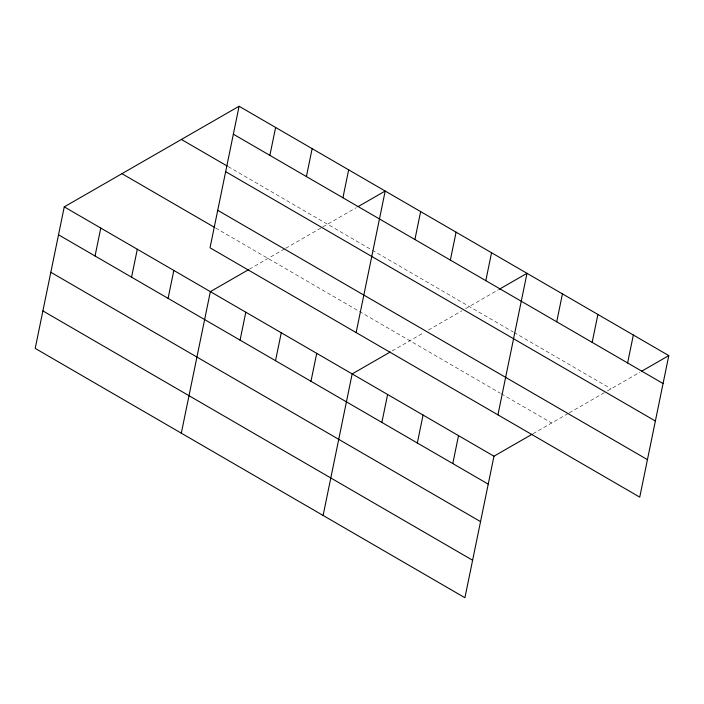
<?xml version="1.0" encoding="UTF-8"?>
<svg xmlns="http://www.w3.org/2000/svg" width="704" height="704" viewBox="0 0 704 704"><rect width="100%" height="100%" fill="white"/><g stroke="black" fill="none" stroke-linecap="round" stroke-linejoin="round"><path stroke-width="0.53" stroke-dasharray="3.52 2.64" d="M249.436 269.148L284.768 248.82M285.701 248.283L321.922 227.445M322.854 226.908L356.338 207.636M392.172 350.9L423.79 332.702M428.428 330.035L461.868 310.79M465.582 308.651L498.15 289.916M533.051 433.717L568.383 413.38M569.307 412.852L606.461 391.468M607.394 390.931L639.954 372.196M228.219 166.628L371.342 249.674M372.275 250.219L513.146 331.962M514.078 332.499L611.107 388.802M215.6 228.008L500.35 393.228M501.283 393.774L551.663 423.007"/><path stroke-width="1.06" d="M239.087 106.26L210.03 247.799L639.742 497.13L668.8 355.599L239.087 106.26L64.258 206.87L35.2 348.401L464.913 597.74L493.97 456.201L532.118 434.254M95.049 255.992L100.778 228.061M131.569 277.182L137.306 249.251M168.098 298.373L173.826 270.45M181.306 433.18L210.355 291.641L248.512 269.685M269.878 155.382L275.616 127.45M240.073 340.138L245.81 312.215M306.407 176.572L312.136 148.65M275.528 360.712L281.257 332.781M342.927 197.762L348.665 169.84M310.974 381.278L316.712 353.355M356.136 332.57L385.194 191.03L358.204 206.562M323.11 515.46L352.158 373.921L390.315 351.965M414.911 239.527L420.64 211.605M381.876 422.418L387.614 394.495M450.358 260.102L456.095 232.17M417.331 442.992L423.06 415.061M485.813 280.676L491.542 252.745M452.786 463.558L458.515 435.635M497.939 414.85L526.997 273.319L499.074 289.379M556.714 321.816L562.443 293.885M592.161 342.382L597.898 314.459M627.616 362.956L633.345 335.025M641.81 371.122L668.8 355.599M233.358 134.182L663.071 383.522M181.394 139.462L227.286 166.091M225.658 171.679L655.371 421.018M217.73 210.302L647.442 459.642M121.95 173.668L214.667 227.462M64.258 206.87L493.97 456.201M58.52 234.793L488.233 484.132M50.829 272.29L480.542 521.62M42.9 310.913L472.613 560.252"/></g></svg>
